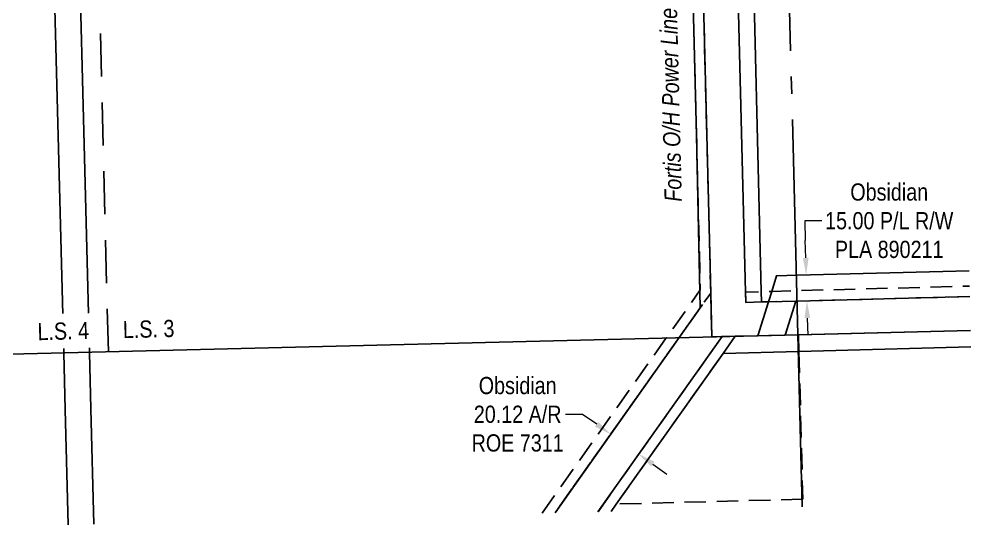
# Model space of a CAD drawing. Extents: x 614765 to 618049, y 5909250 to 5912282.
# Drawn here: x 617255 to 617808, y 5909599 to 5909893 of the extents above; entities that cross this region are included whole.
import ezdxf

# ---------------------------------------------------------------- set-up
doc = ezdxf.new("R2010")
doc.units = 0
doc.header["$LTSCALE"] = 5
doc.header["$PDSIZE"] = 0.5
for name, pattern in [('foc-ACCESSROAD', [3.75, 2.5, -1.25]), ('foc-FLOWLINE', [3.75, 2.5, -1.25]), ('foc-LSD', [8, 5, -3]), ('foc-QUARTERLINE', [33, 25, -3, 2, -3])]:
    doc.linetypes.add(name, pattern=pattern)
doc.layers.get('Defpoints').update_dxf_attribs({"color": 9})
for name, color, linetype in [('AS-POWER', 104, 'foc-POWER'), ('C-RW', 13, 'Continuous'), ('C-WS', 13, 'foc-ACCESSROAD'), ('F-EZE', 190, 'foc-FLOWLINE'), ('F-RW', 190, 'Continuous'), ('L-QSEC', 8, 'foc-QUARTERLINE'), ('L-SEC', 7, 'Continuous'), ('L-SECTION-LSD', 7, 'foc-LSD')]:
    doc.layers.add(name, color=color, linetype=linetype)
doc.layers.add('C-AR-T', color=13, linetype='Continuous', lineweight=9)
doc.layers.add('C-RW-T', color=13, linetype='Continuous', lineweight=9)
doc.styles.add('100L', font='ARIALN.TTF', dxfattribs={"height": 11})
doc.styles.add('80CG', font='ARIALN.TTF', dxfattribs={"height": 10})
doc.styles.add('foc-LtypeFont', font='ARIALN.TTF', dxfattribs={"height": 7.35})
doc.linetypes.add('foc-POWER', pattern='A,6,-1,["P",foc-LtypeFont,S=0.2,R=0,X=-0.625,Y=-0.75],-1.24,4', length=12.24)
doc.linetypes.add('foc-POWER-NOLINE', pattern='A,0,-4,["P",foc-LtypeFont,S=0.2,R=0,X=-0.625,Y=-0.75],-8.24', length=12.24)
doc.dimstyles.new('Compass 5 000', dxfattribs={"dimscale": 5, "dimtxt": 9, "dimasz": 2, "dimexe": 0.2, "dimexo": 0.0625, "dimgap": 0.5, "dimtad": 0, "dimtih": 1, "dimtoh": 1, "dimzin": 0, "dimdsep": 46, "dimtxsty": '80CG', "dimcen": 0.1, "dimse1": 1, "dimse2": 1, "dimclrd": 256, "dimclrt": 256, "dimaunit": 1, "dimadec": 4, "dimazin": 0, "dimtfac": 0.06, "dimtofl": 0, "dimtmove": 0, "dimatfit": 1, "dimfxl": 0.2, "dimtolj": 1, "dimtzin": 0, "dimlwd": -1, "dimarcsym": 0})

# ---------------------------------------------------------------- blocks, each defined once
blk = doc.blocks.new('*D60')
at = {"layer": 'C-RW-T', "transparency": 16777216}
for p, q in [((617721.24, 5909775.57), (617711.24, 5909775.57)), ((617711.24, 5909775.57), (617711.54, 5909764.06)), ((617711.81, 5909754.06), (617711.54, 5909764.06)), ((617712.74, 5909719.06), (617713.01, 5909709.06))]:
    blk.add_line(p, q, dxfattribs=at)
for points in [[(617713.48, 5909754.11), (617710.14, 5909754.02), (617712.08, 5909744.07)], [(617714.41, 5909719.11), (617711.08, 5909719.02), (617712.48, 5909729.06)]]:
    blk.add_solid(points, dxfattribs=at)
at = {"layer": 'Defpoints', "color": 0, "transparency": 16777216}
for p in [(617712.08, 5909744.07), (617734.27, 5909744.66), (617734.67, 5909729.65)]:
    blk.add_point(p, dxfattribs=at)
at = {"layer": 'C-RW-T', "transparency": 16777216, "insert": (617760.32, 5909775.57), "char_height": 10, "attachment_point": 5, "style": '80CG'}
blk.add_mtext('\\A1;Obsidian\\P15.00 P/L R/W\\PPLA 890211', dxfattribs=at)
blk = doc.blocks.new('*D91')
at = {"layer": 'C-AR-T', "transparency": 16777216}
for p, q in [((617582.19, 5909663.12), (617572.19, 5909663.12)), ((617590.35, 5909657.33), (617582.19, 5909663.12)), ((617622.97, 5909634.21), (617631.12, 5909628.43))]:
    blk.add_line(p, q, dxfattribs=at)
for points in [[(617591.31, 5909658.69), (617589.38, 5909655.97), (617598.51, 5909651.55)], [(617623.93, 5909635.57), (617622, 5909632.85), (617614.81, 5909640)]]:
    blk.add_solid(points, dxfattribs=at)
at = {"layer": 'Defpoints', "color": 0, "transparency": 16777216}
for p in [(617605.96, 5909662.07), (617598.51, 5909651.55), (617622.26, 5909650.51)]:
    blk.add_point(p, dxfattribs=at)
at = {"layer": 'C-AR-T', "transparency": 16777216, "insert": (617544.44, 5909663.12), "char_height": 10, "attachment_point": 5, "style": '80CG'}
blk.add_mtext('\\A1;Obsidian\\P20.12 A/R\\PROE 7311', dxfattribs=at)

msp = doc.modelspace()

# ---------------------------------------------------------------- linework, layer by layer
at = {"layer": 'AS-POWER', "linetype": 'foc-POWER-NOLINE', "flags": 128}
msp.add_lwpolyline([(617566.141, 5909605.893), (617641.188, 5909711.766), (617650.551, 5909724.977), (617648.346, 5909825.104), (617645.876, 5909924.597), (617643.364, 5910025.754), (617640.847, 5910127.106), (617638.518, 5910220.893), (617637.49, 5910262.288), (617637.133, 5910320.099)], dxfattribs=at)
at = {"layer": 'C-RW', "flags": 128}
for points in [[(617792.688, 5910308.655), (617692.689, 5910306.096), (617682, 5910305.823), (617672.004, 5910305.567), (617673.605, 5910240.904), (617674.034, 5910223.23), (617674.323, 5910211.351), (617674.612, 5910199.536), (617685.955, 5909734.419), (617686.101, 5909728.413), (617676.954, 5909728.178), (617676.804, 5909734.176), (617664.992, 5910205.228), (617664.695, 5910217.052), (617664.397, 5910228.933), (617663.954, 5910246.62), (617662.325, 5910311.583), (617671.851, 5910311.775), (617681.846, 5910311.977), (617692.535, 5910312.193), (617792.536, 5910314.729)], [(617807.091, 5909731.586), (617721.601, 5909729.299), (617707.159, 5909728.922), (617705.982, 5909728.912), (617699.897, 5909709.215), (617684.066, 5909708.82), (617690.156, 5909728.514), (617692.032, 5909734.58), (617694.824, 5909743.608), (617706.783, 5909743.926), (617806.717, 5909746.587)], [(617591.093, 5909606.514), (617663.198, 5909708.299), (617670.903, 5909708.492), (617684.066, 5909708.82), (617699.897, 5909709.215), (617707.648, 5909709.409), (617807.582, 5909711.9)], [(617807.82, 5909702.378), (617707.896, 5909699.724), (617663.825, 5909698.554), (617601.762, 5909611.016), (617598.703, 5909606.704)]]:
    msp.add_lwpolyline(points, dxfattribs=at)
at = {"layer": 'C-WS'}
for p, q in [((617670.903, 5909708.492), (617684.066, 5909708.82)), ((617684.066, 5909708.82), (617699.897, 5909709.215)), ((617699.897, 5909709.215), (617707.648, 5909709.409)), ((617707.648, 5909709.409), (617707.896, 5909699.724)), ((617663.825, 5909698.554), (617670.903, 5909708.492)), ((617601.762, 5909611.016), (617663.825, 5909698.554)), ((617707.896, 5909699.724), (617710.092, 5909613.773)), ((617710.092, 5909613.773), (617601.762, 5909611.016))]:
    msp.add_line(p, q, dxfattribs=at)
at = {"layer": 'C-WS', "linetype": 'Continuous', "flags": 128}
msp.add_lwpolyline([(616888.988, 5910312.583), (617430.491, 5910326.035), (617429.464, 5910366.785), (617551.302, 5910369.853), (617552.329, 5910329.041), (617662.004, 5910331.803), (617663.954, 5910246.62), (617664.397, 5910228.933), (617664.695, 5910217.052), (617664.992, 5910205.228), (617676.804, 5909734.176), (617676.954, 5909728.178), (617686.101, 5909728.413), (617690.156, 5909728.514), (617705.982, 5909728.912), (617707.159, 5909728.922), (617721.601, 5909729.299), (617807.091, 5909731.586)], dxfattribs=at)
at = {"layer": 'C-WS', "flags": 128}
msp.add_lwpolyline([(617566.141, 5909605.893), (617638.29, 5909707.678), (617656.626, 5909733.548), (617657.26, 5909708.151), (617663.198, 5909708.299), (617591.093, 5909606.514)], dxfattribs=at)
at = {"layer": 'F-EZE', "flags": 128}
for points in [[(617558.619, 5909605.706), (617630.793, 5909707.491), (617650.574, 5909735.391), (617638.518, 5910220.893), (617644.543, 5910217.329), (617656.626, 5909733.548), (617638.29, 5909707.678), (617566.141, 5909605.893)], [(617807.091, 5909731.586), (617721.601, 5909729.299), (617707.159, 5909728.922), (617705.982, 5909728.912), (617690.156, 5909728.514), (617686.101, 5909728.413), (617676.954, 5909728.178), (617676.804, 5909734.176), (617685.955, 5909734.419), (617692.032, 5909734.58), (617707.008, 5909734.978), (617806.94, 5909737.629)]]:
    msp.add_lwpolyline(points, dxfattribs=at)
at = {"layer": 'F-RW', "flags": 128}
for points in [[(617283.27, 5909598.854), (617281.533, 5909665.851), (617280.675, 5909698.769), (617271.912, 5910039.841), (617271.389, 5910060.208), (617270.687, 5910087.554), (617270.477, 5910095.713), (617269.14, 5910147.778), (617265.414, 5910292.806), (617265.179, 5910301.952), (617264.71, 5910320.195), (617264.661, 5910322.076), (617264.505, 5910328.079), (617259.982, 5910502.514)], [(617275.042, 5910502.898), (617279.467, 5910328.435), (617279.574, 5910324.201), (617279.619, 5910322.433), (617280.137, 5910302.309), (617280.372, 5910293.163), (617285.087, 5910109.868), (617285.297, 5910101.708), (617286, 5910074.365), (617286.526, 5910054.004), (617295.654, 5909699.141), (617296.518, 5909666.254), (617298.253, 5909599.227)]]:
    msp.add_lwpolyline(points, dxfattribs=at)
at = {"layer": 'L-QSEC'}
for q in [(617688.92, 5910437.812), (617709.736, 5909609.467)]:
    msp.add_line((617707.182, 5909709.403), q, dxfattribs=at)
at = {"layer": 'L-SEC'}
for p, q in [((617707.182, 5909709.403), (616904.389, 5909689.431)), ((617807.582, 5909711.911), (617707.182, 5909709.403))]:
    msp.add_line(p, q, dxfattribs=at)
at = {"layer": 'L-SECTION-LSD'}
msp.add_line((617306.619, 5909699.431), (617286.612, 5910503.211), dxfattribs=at)

# ---------------------------------------------------------------- texts
at = {"layer": 'AS-POWER', "insert": (617629.842, 5909786.516), "char_height": 9.99634, "attachment_point": 1, "rotation": 91.42254, "style": '100L'}
msp.add_mtext_dynamic_manual_height_columns('\\A1;{\\fArial Narrow|b0|i1|c0|p34;Fortis O/H Power Line}', width=112.45992, gutter_width=54.981, heights=[0], dxfattribs=at)

# ---------------------------------------------------------------- dimensions: what is measured, and where the dimension line sits
at = {"layer": 'C-AR-T'}
dim = msp.add_aligned_dim(p1=(617622.263, 5909650.515), p2=(617605.961, 5909662.07), distance=12.893, text='Obsidian\\P20.12 A/R\\PROE 7311', dimstyle='Compass 5 000', dxfattribs=at)
dim.commit()
dim.dimension.update_dxf_attribs({"geometry": '*D91', "text_midpoint": (617544.443, 5909663.118)})
at = {"layer": 'C-RW-T'}
dim = msp.add_linear_dim(base=(617712.076, 5909744.067), p1=(617734.674, 5909729.649), p2=(617734.274, 5909744.658), angle=91.5252, text='Obsidian\\P15.00 P/L R/W\\PPLA 890211', dimstyle='Compass 5 000', override={"dimtmove": 1}, dxfattribs=at)
dim.commit()
dim.dimension.update_dxf_attribs({"geometry": '*D60', "text_midpoint": (617728.014, 5909775.568), "dimtype": 161})

# ---------------------------------------------------------------- next in the draw order: texts
at = {"layer": 'L-SECTION-LSD', "insert": (617314.938, 5909717.36), "char_height": 10, "attachment_point": 1, "rotation": 1.42514, "style": '100L', "bg_fill": 3, "box_fill_scale": 1.5, "bg_fill_color": 256, "bg_fill_transparency": 0}
msp.add_mtext_dynamic_manual_height_columns('L.S. 3', width=30.37591, gutter_width=55, heights=[0], dxfattribs=at)

# ---------------------------------------------------------------- next in the draw order: linework, layer by layer
at = {"layer": 'C-WS', "linetype": 'Continuous', "flags": 128}
msp.add_lwpolyline([(617807.582, 5909711.9), (617707.648, 5909709.409), (617699.897, 5909709.215), (617684.066, 5909708.82), (617670.903, 5909708.492), (617663.198, 5909708.299), (617657.26, 5909708.151), (617656.626, 5909733.548), (617644.543, 5910217.329), (617642.414, 5910311.191), (617552.836, 5910308.935), (617554.37, 5910248.016), (617432.533, 5910244.948), (617430.998, 5910305.867), (616889.472, 5910292.998)], dxfattribs=at)

# ---------------------------------------------------------------- next in the draw order: texts
at = {"layer": 'L-SECTION-LSD', "insert": (617263.356, 5909716.114), "char_height": 10, "attachment_point": 1, "rotation": 1.42514, "style": '100L', "bg_fill": 3, "box_fill_scale": 1.5, "bg_fill_color": 256, "bg_fill_transparency": 0}
msp.add_mtext_dynamic_manual_height_columns('\\pi1.98601;L.S. 4', width=30.53989, gutter_width=55, heights=[0], dxfattribs=at)

doc.saveas('drawing.dxf')
